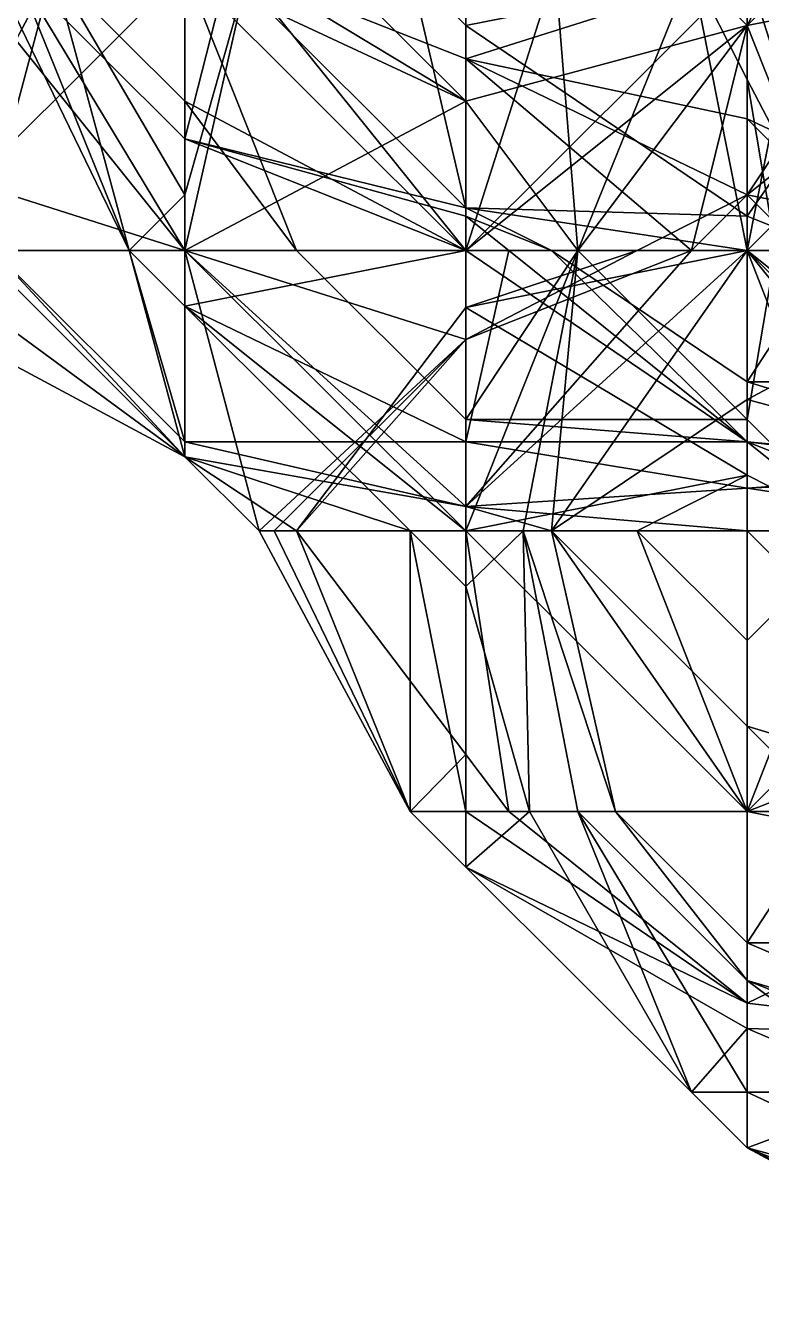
# Model space of a CAD drawing. Header units: metres. Extents: x 15 to 162, y 15 to 204.
# Drawn here: x 39.24 to 55.21, y 19.86 to 47.46 of the extents above; entities that cross this region are included whole.
import ezdxf

# ---------------------------------------------------------------- set-up
doc = ezdxf.new("R2010")
doc.units = ezdxf.units.M

msp = doc.modelspace()

# ---------------------------------------------------------------- linework, layer by layer
at = {"layer": 'fALFF_NINET_XXX_pre-post.nii', "color": 116, "linetype": 'CONTINUOUS'}
for points in [[(42.7, 42.583332, 60.593056), (42.7, 48.666668, 63.764206), (36.6, 42.583332, 63.764206)], [(42.7, 48.666668, 63.764206), (36.6, 48.666668, 61.3796), (36.6, 42.583332, 63.764206)], [(39.842632, 48.666668, 70.83871), (38.21283, 42.583332, 70.83871), (36.6, 42.583332, 66.10676)], [(36.6, 48.666668, 68.49136), (39.842632, 48.666668, 70.83871), (36.6, 42.583332, 66.10676)], [(37.810318, 48.666668, 82.645164), (36.6, 44.51546, 88.548386), (42.7, 42.583332, 84.20596)], [(37.810318, 48.666668, 82.645164), (42.7, 42.583332, 84.20596), (42.7, 48.666668, 83.81423)], [(41.48968, 42.583332, 76.741936), (38.21283, 42.583332, 70.83871), (39.842632, 48.666668, 70.83871)], [(38.537422, 42.583332, 94.451614), (38.537422, 48.666668, 100.354836), (41.48968, 42.583332, 100.354836)], [(41.48968, 42.583332, 100.354836), (38.537422, 48.666668, 100.354836), (39.02559, 48.666668, 106.258064)], [(42.7, 42.583332, 101.52611), (39.02559, 48.666668, 106.258064), (42.7, 45.002296, 106.258064)], [(42.7, 42.583332, 101.52611), (41.48968, 42.583332, 100.354836), (39.02559, 48.666668, 106.258064)], [(42.7, 45.002296, 106.258064), (39.02559, 48.666668, 106.258064), (42.7, 48.666668, 110.9622)], [(42.7, 48.666668, 20.847708), (39.842632, 48.666668, 23.612904), (42.7, 45.817104, 23.612904)], [(42.7, 45.817104, 23.612904), (39.842632, 48.666668, 23.612904), (42.7, 48.666668, 26.378098)], [(42.7, 43.790344, 76.741936), (39.842632, 48.666668, 70.83871), (42.7, 48.666668, 73.603905)], [(42.7, 43.790344, 76.741936), (41.48968, 42.583332, 76.741936), (39.842632, 48.666668, 70.83871)], [(45.12559, 42.583332, 23.612904), (42.7, 48.666668, 20.847708), (42.7, 45.817104, 23.612904)], [(45.12559, 42.583332, 23.612904), (48.8, 42.583332, 20.057024), (42.7, 48.666668, 20.847708)], [(48.8, 42.583332, 20.057024), (48.8, 48.666668, 18.309223), (42.7, 48.666668, 20.847708)], [(42.7, 45.817104, 23.612904), (42.7, 48.666668, 26.378098), (48.8, 42.583332, 27.168783)], [(42.7, 48.666668, 26.378098), (48.8, 48.666668, 28.179298), (48.8, 42.583332, 27.168783)], [(43.91032, 48.666668, 64.935486), (42.7, 48.666668, 63.764206), (48.8, 42.583332, 60.90718)], [(42.7, 48.666668, 63.764206), (42.7, 42.583332, 60.593056), (48.8, 42.583332, 60.90718)], [(42.7, 43.790344, 76.741936), (42.7, 48.666668, 73.603905), (44.08139, 48.666668, 76.741936)], [(48.8, 45.817104, 82.645164), (42.7, 42.583332, 77.91321), (44.08139, 48.666668, 76.741936)], [(42.7, 43.790344, 76.741936), (44.08139, 48.666668, 76.741936), (42.7, 42.583332, 77.91321)], [(48.8, 45.817104, 82.645164), (45.94263, 48.666668, 82.645164), (42.7, 48.666668, 83.81423)], [(48.8, 45.817104, 82.645164), (42.7, 48.666668, 83.81423), (48.8, 42.583332, 83.81423)], [(48.8, 42.583332, 83.81423), (42.7, 48.666668, 83.81423), (42.7, 42.583332, 84.20596)], [(43.629295, 48.666668, 112.16129), (42.7, 45.002296, 106.258064), (42.7, 48.666668, 110.9622)], [(43.629295, 48.666668, 112.16129), (48.8, 43.51009, 112.16129), (42.7, 45.002296, 106.258064)], [(43.629295, 48.666668, 112.16129), (47.58968, 48.666668, 118.064514), (48.8, 43.51009, 112.16129)], [(43.91032, 48.666668, 64.935486), (48.8, 42.583332, 60.90718), (48.8, 46.73454, 64.935486)], [(48.8, 46.73454, 64.935486), (48.8, 48.666668, 66.81041), (43.91032, 48.666668, 64.935486)], [(48.8, 45.817104, 82.645164), (44.08139, 48.666668, 76.741936), (45.94263, 48.666668, 82.645164)], [(48.8, 43.51009, 112.16129), (47.58968, 48.666668, 118.064514), (48.8, 47.459656, 118.064514)], [(48.8, 47.459656, 118.064514), (47.58968, 48.666668, 118.064514), (48.8, 48.666668, 119.23579)], [(54.9, 42.583332, 19.5846), (54.9, 48.666668, 18.878748), (48.8, 42.583332, 20.057024)], [(54.9, 48.666668, 18.878748), (48.8, 48.666668, 18.309223), (48.8, 42.583332, 20.057024)], [(50.73742, 48.666668, 29.516129), (51.22559, 42.583332, 29.516129), (48.8, 42.583332, 27.168783)], [(48.8, 48.666668, 28.179298), (50.73742, 48.666668, 29.516129), (48.8, 42.583332, 27.168783)], [(48.8, 46.73454, 64.935486), (54.9, 45.432896, 64.935486), (54.9, 48.666668, 69.667435)], [(48.8, 48.666668, 66.81041), (48.8, 46.73454, 64.935486), (54.9, 48.666668, 69.667435)], [(48.8, 47.459656, 118.064514), (54.9, 48.666668, 123.24828), (54.9, 43.324738, 118.064514)], [(48.8, 48.666668, 119.23579), (54.9, 48.666668, 123.24828), (48.8, 47.459656, 118.064514)], [(51.22559, 42.583332, 29.516129), (50.73742, 48.666668, 29.516129), (53.689682, 48.666668, 35.419353)], [(54.9, 42.583332, 34.22026), (51.22559, 42.583332, 29.516129), (53.689682, 48.666668, 35.419353)], [(54.9, 42.583332, 34.22026), (53.689682, 48.666668, 35.419353), (54.9, 46.290363, 35.419353)], [(54.9, 46.290363, 35.419353), (53.689682, 48.666668, 41.322582), (54.9, 47.459656, 41.322582)], [(53.689682, 48.666668, 35.419353), (53.689682, 48.666668, 41.322582), (54.9, 46.290363, 35.419353)], [(54.9, 47.459656, 41.322582), (53.689682, 48.666668, 41.322582), (54.9, 48.666668, 43.62853)], [(56.83742, 42.583332, 17.709677), (56.83742, 48.666668, 17.709677), (54.9, 48.666668, 18.878748)], [(54.9, 42.583332, 19.5846), (56.83742, 42.583332, 17.709677), (54.9, 48.666668, 18.878748)], [(54.9, 47.459656, 41.322582), (54.9, 48.666668, 43.62853), (55.51953, 48.666668, 47.225807)], [(54.9, 47.459656, 41.322582), (55.51953, 48.666668, 47.225807), (56.83742, 42.583332, 41.322582)], [(56.110317, 42.583332, 53.129032), (61, 48.666668, 54.92767), (54.9, 43.790344, 59.032257)], [(58.14263, 48.666668, 59.032257), (54.9, 43.790344, 59.032257), (61, 48.666668, 54.92767)], [(54.9, 43.790344, 59.032257), (58.14263, 48.666668, 59.032257), (61, 42.583332, 63.060562)], [(54.9, 45.432896, 64.935486), (57.757366, 42.583332, 64.935486), (54.9, 48.666668, 69.667435)], [(57.757366, 42.583332, 64.935486), (56.110317, 48.666668, 70.83871), (54.9, 48.666668, 69.667435)], [(54.9, 47.459656, 88.548386), (56.110317, 48.666668, 88.548386), (61, 48.666668, 86.20104)], [(54.9, 47.459656, 88.548386), (61, 48.666668, 86.20104), (54.9, 42.583332, 86.20104)], [(54.9, 42.583332, 86.20104), (61, 48.666668, 86.20104), (61, 42.583332, 83.81644)], [(56.110317, 48.666668, 88.548386), (54.9, 47.459656, 88.548386), (54.9, 42.583332, 90.89573)], [(56.110317, 48.666668, 88.548386), (54.9, 42.583332, 90.89573), (61, 48.666668, 90.89573)], [(61, 48.666668, 90.89573), (54.9, 42.583332, 90.89573), (61, 42.583332, 90.89573)], [(54.9, 43.324738, 118.064514), (54.9, 48.666668, 123.24828), (58.617188, 48.666668, 123.96774)], [(56.758595, 42.583332, 118.064514), (54.9, 43.324738, 118.064514), (58.617188, 48.666668, 123.96774)], [(48.8, 42.583332, 83.81423), (53.691963, 42.583332, 88.548386), (54.9, 47.459656, 88.548386)], [(48.8, 42.583332, 83.81423), (54.9, 47.459656, 88.548386), (48.8, 45.817104, 82.645164)], [(51.22559, 42.583332, 82.645164), (48.8, 45.817104, 82.645164), (54.9, 47.459656, 88.548386)], [(54.9, 43.324738, 118.064514), (48.8, 43.51009, 112.16129), (48.8, 47.459656, 118.064514)], [(54.9, 42.583332, 86.20104), (51.22559, 42.583332, 82.645164), (54.9, 47.459656, 88.548386)], [(53.691963, 42.583332, 88.548386), (54.9, 42.583332, 90.89573), (54.9, 47.459656, 88.548386)], [(54.9, 47.459656, 41.322582), (56.83742, 42.583332, 41.322582), (54.9, 46.290363, 35.419353)], [(53.689682, 42.583332, 59.032257), (48.8, 46.73454, 64.935486), (48.8, 42.583332, 60.90718)], [(53.689682, 42.583332, 59.032257), (54.9, 43.790344, 59.032257), (48.8, 46.73454, 64.935486)], [(54.9, 43.790344, 59.032257), (54.9, 45.432896, 64.935486), (48.8, 46.73454, 64.935486)], [(55.51953, 42.583332, 35.419353), (54.9, 42.583332, 34.22026), (54.9, 46.290363, 35.419353)], [(56.83742, 42.583332, 41.322582), (55.51953, 42.583332, 35.419353), (54.9, 46.290363, 35.419353)], [(42.7, 45.817104, 23.612904), (48.8, 42.583332, 27.168783), (45.12559, 42.583332, 23.612904)], [(48.8, 45.817104, 82.645164), (48.8, 42.583332, 81.308334), (42.7, 42.583332, 77.91321)], [(51.22559, 42.583332, 82.645164), (48.8, 42.583332, 81.308334), (48.8, 45.817104, 82.645164)], [(54.9, 45.432896, 64.935486), (54.9, 43.790344, 59.032257), (61, 42.583332, 63.060562)], [(54.9, 45.432896, 64.935486), (61, 42.583332, 63.060562), (57.757366, 42.583332, 64.935486)], [(48.8, 42.583332, 105.35874), (42.7, 42.583332, 101.52611), (42.7, 45.002296, 106.258064)], [(48.8, 43.324738, 106.258064), (48.8, 42.583332, 105.35874), (42.7, 45.002296, 106.258064)], [(48.8, 43.51009, 112.16129), (48.8, 43.324738, 106.258064), (42.7, 45.002296, 106.258064)], [(36.6, 44.51546, 88.548386), (38.21283, 42.583332, 88.548386), (42.7, 42.583332, 84.20596)], [(41.48968, 42.583332, 76.741936), (42.7, 43.790344, 76.741936), (42.7, 42.583332, 77.91321)], [(54.9, 42.583332, 51.957756), (54.9, 43.790344, 53.129032), (52.51719, 42.583332, 53.129032)], [(52.51719, 42.583332, 53.129032), (54.9, 43.790344, 59.032257), (53.689682, 42.583332, 59.032257)], [(54.9, 43.790344, 53.129032), (54.9, 43.790344, 59.032257), (52.51719, 42.583332, 53.129032)], [(54.9, 42.583332, 51.957756), (56.110317, 42.583332, 53.129032), (54.9, 43.790344, 53.129032)], [(56.110317, 42.583332, 53.129032), (54.9, 43.790344, 59.032257), (54.9, 43.790344, 53.129032)], [(48.8, 43.51009, 112.16129), (50.658592, 42.583332, 112.16129), (48.8, 43.324738, 106.258064)], [(54.9, 42.583332, 116.26588), (50.658592, 42.583332, 112.16129), (48.8, 43.51009, 112.16129)], [(54.9, 42.583332, 116.26588), (48.8, 43.51009, 112.16129), (54.9, 43.324738, 118.064514)], [(49.729298, 42.583332, 106.258064), (48.8, 42.583332, 105.35874), (48.8, 43.324738, 106.258064)], [(50.658592, 42.583332, 112.16129), (49.729298, 42.583332, 106.258064), (48.8, 43.324738, 106.258064)], [(56.758595, 42.583332, 118.064514), (54.9, 42.583332, 116.26588), (54.9, 43.324738, 118.064514)], [(36.6, 42.583332, 63.764206), (42.7, 38.10842, 64.935486), (42.7, 42.583332, 60.593056)], [(36.6, 41.37632, 64.935486), (42.7, 38.10842, 64.935486), (36.6, 42.583332, 63.764206)], [(38.21283, 42.583332, 70.83871), (42.7, 38.10842, 70.83871), (36.6, 41.37632, 64.935486)], [(38.21283, 42.583332, 70.83871), (41.48968, 42.583332, 76.741936), (42.7, 38.10842, 70.83871)], [(42.7, 42.583332, 84.20596), (38.21283, 42.583332, 88.548386), (42.7, 38.10842, 88.548386)], [(38.21283, 42.583332, 88.548386), (38.537422, 42.583332, 94.451614), (42.7, 38.10842, 88.548386)], [(42.7, 38.10842, 88.548386), (38.537422, 42.583332, 94.451614), (42.7, 38.43213, 94.451614)], [(38.537422, 42.583332, 94.451614), (41.48968, 42.583332, 100.354836), (42.7, 38.43213, 94.451614)], [(42.7, 38.10842, 70.83871), (41.48968, 42.583332, 76.741936), (42.7, 41.37632, 76.741936)], [(42.7, 41.37632, 76.741936), (41.48968, 42.583332, 76.741936), (42.7, 42.583332, 77.91321)], [(42.7, 38.43213, 94.451614), (41.48968, 42.583332, 100.354836), (42.7, 41.37632, 100.354836)], [(42.7, 41.37632, 100.354836), (41.48968, 42.583332, 100.354836), (42.7, 42.583332, 101.52611)], [(48.8, 40.651203, 59.032257), (48.8, 42.583332, 60.90718), (42.7, 42.583332, 60.593056)], [(48.8, 40.651203, 59.032257), (42.7, 42.583332, 60.593056), (44.312828, 36.5, 64.935486)], [(42.7, 38.10842, 64.935486), (44.312828, 36.5, 64.935486), (42.7, 42.583332, 60.593056)], [(42.7, 41.37632, 76.741936), (42.7, 42.583332, 77.91321), (48.8, 36.5, 79.04788)], [(42.7, 42.583332, 77.91321), (48.8, 42.583332, 81.308334), (48.8, 36.5, 79.04788)], [(42.7, 42.583332, 84.20596), (48.8, 37.029575, 88.548386), (48.8, 42.583332, 83.81423)], [(42.7, 38.10842, 88.548386), (48.8, 37.029575, 88.548386), (42.7, 42.583332, 84.20596)], [(42.7, 41.37632, 100.354836), (48.8, 42.583332, 105.35874), (48.8, 38.43213, 100.354836)], [(42.7, 42.583332, 101.52611), (48.8, 42.583332, 105.35874), (42.7, 41.37632, 100.354836)], [(48.8, 42.583332, 20.057024), (45.12559, 42.583332, 23.612904), (48.8, 38.918964, 23.612904)], [(48.8, 38.918964, 23.612904), (45.12559, 42.583332, 23.612904), (48.8, 42.583332, 27.168783)], [(48.8, 42.583332, 20.057024), (54.9, 38.43213, 23.612904), (54.9, 42.583332, 19.5846)], [(48.8, 38.918964, 23.612904), (54.9, 38.43213, 23.612904), (48.8, 42.583332, 20.057024)], [(51.22559, 42.583332, 29.516129), (48.8, 38.918964, 23.612904), (48.8, 42.583332, 27.168783)], [(51.22559, 42.583332, 29.516129), (54.9, 38.918964, 29.516129), (48.8, 38.918964, 23.612904)], [(54.9, 42.583332, 51.957756), (52.51719, 42.583332, 53.129032), (48.8, 41.347656, 53.129032)], [(54.9, 37.707012, 47.225807), (54.9, 42.583332, 51.957756), (48.8, 41.347656, 53.129032)], [(48.8, 40.651203, 59.032257), (48.8, 41.347656, 53.129032), (52.51719, 42.583332, 53.129032)], [(53.689682, 42.583332, 59.032257), (48.8, 40.651203, 59.032257), (52.51719, 42.583332, 53.129032)], [(48.8, 40.651203, 59.032257), (53.689682, 42.583332, 59.032257), (48.8, 42.583332, 60.90718)], [(51.22559, 42.583332, 82.645164), (50.039062, 36.5, 82.645164), (48.8, 36.5, 79.04788)], [(48.8, 42.583332, 81.308334), (51.22559, 42.583332, 82.645164), (48.8, 36.5, 79.04788)], [(48.8, 37.029575, 88.548386), (53.691963, 42.583332, 88.548386), (48.8, 42.583332, 83.81423)], [(48.8, 37.029575, 88.548386), (48.8, 37.029575, 94.451614), (54.9, 42.583332, 90.89573)], [(48.8, 37.029575, 88.548386), (54.9, 42.583332, 90.89573), (53.691963, 42.583332, 88.548386)], [(48.8, 37.029575, 94.451614), (50.658592, 36.5, 94.451614), (54.9, 42.583332, 90.89573)], [(49.729298, 42.583332, 106.258064), (48.8, 38.43213, 100.354836), (48.8, 42.583332, 105.35874)], [(49.729298, 42.583332, 106.258064), (54.9, 38.43213, 106.258064), (48.8, 38.43213, 100.354836)], [(49.729298, 42.583332, 106.258064), (50.658592, 42.583332, 112.16129), (54.9, 38.43213, 106.258064)], [(50.658592, 36.5, 88.548386), (50.039062, 36.5, 82.645164), (51.22559, 42.583332, 82.645164)], [(54.9, 39.34956, 88.548386), (50.658592, 36.5, 88.548386), (54.9, 42.583332, 86.20104)], [(50.658592, 36.5, 88.548386), (51.22559, 42.583332, 82.645164), (54.9, 42.583332, 86.20104)], [(54.9, 39.34956, 88.548386), (54.9, 42.583332, 90.89573), (50.658592, 36.5, 88.548386)], [(50.658592, 36.5, 94.451614), (50.658592, 36.5, 88.548386), (54.9, 42.583332, 90.89573)], [(54.9, 38.43213, 106.258064), (50.658592, 42.583332, 112.16129), (54.9, 39.733772, 112.16129)], [(54.9, 39.733772, 112.16129), (50.658592, 42.583332, 112.16129), (54.9, 42.583332, 116.26588)], [(54.9, 38.918964, 29.516129), (51.22559, 42.583332, 29.516129), (54.9, 42.583332, 34.22026)], [(59.78968, 36.5, 23.612904), (54.9, 42.583332, 19.5846), (54.9, 38.43213, 23.612904)], [(61, 36.5, 21.306955), (54.9, 42.583332, 19.5846), (59.78968, 36.5, 23.612904)], [(61, 36.5, 21.306955), (56.83742, 42.583332, 17.709677), (54.9, 42.583332, 19.5846)], [(54.9, 38.918964, 29.516129), (54.9, 42.583332, 34.22026), (55.51953, 42.583332, 35.419353)], [(57.32559, 36.5, 29.516129), (54.9, 38.918964, 29.516129), (55.51953, 42.583332, 35.419353)], [(57.282814, 36.5, 47.225807), (54.9, 42.583332, 51.957756), (54.9, 37.707012, 47.225807)], [(57.282814, 36.5, 47.225807), (56.110317, 42.583332, 53.129032), (54.9, 42.583332, 51.957756)], [(54.9, 42.583332, 86.20104), (61, 42.583332, 83.81644), (61, 37.707012, 88.548386)], [(54.9, 39.34956, 88.548386), (54.9, 42.583332, 86.20104), (61, 37.707012, 88.548386)], [(54.9, 39.34956, 88.548386), (61, 37.707012, 88.548386), (61, 42.583332, 90.89573)], [(54.9, 42.583332, 90.89573), (54.9, 39.34956, 88.548386), (61, 42.583332, 90.89573)], [(56.758595, 42.583332, 118.064514), (54.9, 39.733772, 112.16129), (54.9, 42.583332, 116.26588)], [(56.758595, 42.583332, 118.064514), (61, 39.733772, 118.064514), (54.9, 39.733772, 112.16129)], [(42.7, 38.10842, 70.83871), (42.7, 38.10842, 64.935486), (36.6, 41.37632, 64.935486)], [(42.7, 41.37632, 76.741936), (47.58968, 36.5, 76.741936), (42.7, 38.10842, 70.83871)], [(42.7, 41.37632, 76.741936), (48.8, 36.5, 79.04788), (47.58968, 36.5, 76.741936)], [(42.7, 38.43213, 94.451614), (42.7, 41.37632, 100.354836), (48.8, 38.43213, 100.354836)], [(48.8, 36.5, 48.4249), (48.8, 41.347656, 53.129032), (45.12559, 36.5, 53.129032)], [(48.8, 41.347656, 53.129032), (48.8, 40.651203, 59.032257), (45.12559, 36.5, 53.129032)], [(54.9, 37.707012, 47.225807), (48.8, 41.347656, 53.129032), (48.8, 36.5, 48.4249)], [(48.8, 40.651203, 59.032257), (44.312828, 36.5, 64.935486), (44.637424, 36.5, 59.032257)], [(45.12559, 36.5, 53.129032), (48.8, 40.651203, 59.032257), (44.637424, 36.5, 59.032257)], [(54.9, 38.43213, 106.258064), (54.9, 39.733772, 112.16129), (61, 37.877617, 112.16129)], [(61, 39.733772, 118.064514), (61, 37.877617, 112.16129), (54.9, 39.733772, 112.16129)], [(54.9, 38.918964, 29.516129), (54.9, 38.43213, 23.612904), (48.8, 38.918964, 23.612904)], [(54.9, 38.918964, 29.516129), (57.32559, 36.5, 29.516129), (54.9, 38.43213, 23.612904)], [(42.7, 38.10842, 88.548386), (42.7, 38.43213, 94.451614), (48.8, 37.029575, 94.451614)], [(48.8, 37.029575, 94.451614), (42.7, 38.43213, 94.451614), (48.8, 38.43213, 100.354836)], [(54.9, 37.426758, 100.354836), (48.8, 37.029575, 94.451614), (48.8, 38.43213, 100.354836)], [(54.9, 38.43213, 106.258064), (54.9, 37.426758, 100.354836), (48.8, 38.43213, 100.354836)], [(57.32559, 36.5, 29.516129), (59.78968, 36.5, 23.612904), (54.9, 38.43213, 23.612904)], [(54.9, 37.426758, 100.354836), (54.9, 38.43213, 106.258064), (61, 37.70474, 106.258064)], [(61, 37.70474, 106.258064), (54.9, 38.43213, 106.258064), (61, 37.877617, 112.16129)], [(45.12559, 36.5, 70.83871), (44.312828, 36.5, 64.935486), (42.7, 38.10842, 64.935486)], [(42.7, 38.10842, 70.83871), (45.12559, 36.5, 70.83871), (42.7, 38.10842, 64.935486)], [(47.58968, 36.5, 76.741936), (45.12559, 36.5, 70.83871), (42.7, 38.10842, 70.83871)], [(48.8, 37.029575, 88.548386), (42.7, 38.10842, 88.548386), (48.8, 37.029575, 94.451614)], [(61, 37.877617, 100.354836), (61, 36.5, 97.21681), (54.9, 37.426758, 100.354836)], [(61, 37.877617, 100.354836), (54.9, 37.426758, 100.354836), (61, 37.70474, 106.258064)], [(54.9, 37.707012, 47.225807), (48.8, 36.5, 48.4249), (52.51719, 36.5, 47.225807)], [(54.9, 36.5, 46.05453), (54.9, 37.707012, 47.225807), (52.51719, 36.5, 47.225807)], [(57.282814, 36.5, 47.225807), (54.9, 37.707012, 47.225807), (54.9, 36.5, 46.05453)], [(54.9, 36.5, 98.5562), (48.8, 37.029575, 94.451614), (54.9, 37.426758, 100.354836)], [(61, 36.5, 97.21681), (54.9, 36.5, 98.5562), (54.9, 37.426758, 100.354836)], [(54.9, 36.5, 98.5562), (50.658592, 36.5, 94.451614), (48.8, 37.029575, 94.451614)], [(47.58968, 30.416666, 64.935486), (44.637424, 36.5, 59.032257), (44.312828, 36.5, 64.935486)], [(47.58968, 30.416666, 64.935486), (44.312828, 36.5, 64.935486), (47.58968, 30.416666, 70.83871)], [(47.58968, 30.416666, 70.83871), (44.312828, 36.5, 64.935486), (45.12559, 36.5, 70.83871)], [(45.12559, 36.5, 53.129032), (44.637424, 36.5, 59.032257), (47.58968, 30.416666, 59.032257)], [(47.58968, 30.416666, 59.032257), (44.637424, 36.5, 59.032257), (47.58968, 30.416666, 64.935486)], [(48.8, 36.5, 48.4249), (45.12559, 36.5, 53.129032), (48.8, 31.652344, 53.129032)], [(48.8, 31.652344, 53.129032), (45.12559, 36.5, 53.129032), (47.58968, 30.416666, 59.032257)], [(47.58968, 30.416666, 70.83871), (45.12559, 36.5, 70.83871), (47.58968, 36.5, 76.741936)], [(48.8, 30.416666, 72.00999), (47.58968, 36.5, 76.741936), (48.8, 35.292988, 76.741936)], [(48.8, 30.416666, 72.00999), (47.58968, 30.416666, 70.83871), (47.58968, 36.5, 76.741936)], [(48.8, 35.292988, 76.741936), (47.58968, 36.5, 76.741936), (48.8, 36.5, 79.04788)], [(49.729298, 30.416666, 53.129032), (48.8, 36.5, 48.4249), (48.8, 31.652344, 53.129032)], [(54.9, 30.416666, 48.125126), (48.8, 36.5, 48.4249), (49.729298, 30.416666, 53.129032)], [(54.9, 30.416666, 48.125126), (52.51719, 36.5, 47.225807), (48.8, 36.5, 48.4249)], [(48.8, 35.292988, 76.741936), (48.8, 36.5, 79.04788), (50.039062, 36.5, 82.645164)], [(48.8, 35.292988, 76.741936), (50.039062, 36.5, 82.645164), (50.181393, 30.416666, 76.741936)], [(50.181393, 30.416666, 76.741936), (50.039062, 36.5, 82.645164), (51.22559, 30.416666, 82.645164)], [(51.22559, 30.416666, 82.645164), (50.039062, 36.5, 82.645164), (52.042633, 30.416666, 88.548386)], [(52.042633, 30.416666, 88.548386), (50.039062, 36.5, 82.645164), (50.658592, 36.5, 88.548386)], [(54.9, 30.416666, 92.65298), (50.658592, 36.5, 94.451614), (54.9, 32.270184, 94.451614)], [(54.9, 30.416666, 92.65298), (52.042633, 30.416666, 88.548386), (50.658592, 36.5, 94.451614)], [(52.042633, 30.416666, 88.548386), (50.658592, 36.5, 88.548386), (50.658592, 36.5, 94.451614)], [(54.9, 32.270184, 94.451614), (50.658592, 36.5, 94.451614), (54.9, 36.5, 98.5562)], [(54.9, 36.5, 46.05453), (52.51719, 36.5, 47.225807), (54.9, 34.1237, 47.225807)], [(54.9, 30.416666, 48.125126), (54.9, 34.1237, 47.225807), (52.51719, 36.5, 47.225807)], [(54.9, 34.1237, 47.225807), (57.282814, 36.5, 47.225807), (54.9, 36.5, 46.05453)], [(57.282814, 36.5, 47.225807), (54.9, 34.1237, 47.225807), (54.9, 30.416666, 48.125126)], [(57.282814, 36.5, 47.225807), (54.9, 30.416666, 48.125126), (61, 36.5, 47.94526)], [(61, 32.79297, 47.225807), (61, 36.5, 47.94526), (54.9, 30.416666, 48.125126)], [(54.9, 32.270184, 94.451614), (54.9, 36.5, 98.5562), (61, 30.416666, 97.21681)], [(54.9, 36.5, 98.5562), (61, 36.5, 97.21681), (61, 30.416666, 97.21681)], [(50.181393, 30.416666, 76.741936), (48.8, 30.416666, 72.00999), (48.8, 35.292988, 76.741936)], [(58.617188, 30.416666, 47.225807), (61, 32.79297, 47.225807), (54.9, 30.416666, 48.125126)], [(56.758595, 30.416666, 94.451614), (54.9, 30.416666, 92.65298), (54.9, 32.270184, 94.451614)], [(54.9, 32.270184, 94.451614), (61, 30.416666, 97.21681), (56.758595, 30.416666, 94.451614)], [(48.8, 31.652344, 53.129032), (47.58968, 30.416666, 59.032257), (48.8, 30.416666, 56.72631)], [(49.729298, 30.416666, 53.129032), (48.8, 31.652344, 53.129032), (48.8, 30.416666, 56.72631)], [(48.8, 30.416666, 56.72631), (47.58968, 30.416666, 59.032257), (48.8, 29.209656, 59.032257)], [(48.8, 29.209656, 59.032257), (47.58968, 30.416666, 64.935486), (48.8, 29.209656, 64.935486)], [(47.58968, 30.416666, 59.032257), (47.58968, 30.416666, 64.935486), (48.8, 29.209656, 59.032257)], [(48.8, 29.209656, 64.935486), (47.58968, 30.416666, 70.83871), (48.8, 29.209656, 70.83871)], [(47.58968, 30.416666, 64.935486), (47.58968, 30.416666, 70.83871), (48.8, 29.209656, 64.935486)], [(48.8, 29.209656, 70.83871), (47.58968, 30.416666, 70.83871), (48.8, 30.416666, 72.00999)], [(48.8, 30.416666, 56.72631), (54.9, 26.265463, 53.129032), (49.729298, 30.416666, 53.129032)], [(48.8, 30.416666, 56.72631), (48.8, 29.209656, 59.032257), (54.9, 26.265463, 53.129032)], [(48.8, 29.209656, 70.83871), (48.8, 30.416666, 72.00999), (50.181393, 30.416666, 76.741936)], [(48.8, 29.209656, 70.83871), (50.181393, 30.416666, 76.741936), (53.689682, 24.333334, 70.83871)], [(54.9, 30.416666, 48.125126), (49.729298, 30.416666, 53.129032), (54.9, 26.265463, 53.129032)], [(53.689682, 24.333334, 70.83871), (50.181393, 30.416666, 76.741936), (53.689682, 24.333334, 76.741936)], [(53.689682, 24.333334, 76.741936), (50.181393, 30.416666, 76.741936), (51.22559, 30.416666, 82.645164)], [(54.9, 24.333334, 77.91321), (51.22559, 30.416666, 82.645164), (54.9, 26.752296, 82.645164)], [(54.9, 24.333334, 77.91321), (53.689682, 24.333334, 76.741936), (51.22559, 30.416666, 82.645164)], [(51.22559, 30.416666, 82.645164), (52.042633, 30.416666, 88.548386), (54.9, 26.752296, 82.645164)], [(54.9, 26.752296, 82.645164), (52.042633, 30.416666, 88.548386), (54.9, 27.567106, 88.548386)], [(54.9, 27.567106, 88.548386), (52.042633, 30.416666, 88.548386), (54.9, 30.416666, 92.65298)], [(54.9, 30.416666, 48.125126), (61, 29.209656, 47.225807), (58.617188, 30.416666, 47.225807)], [(54.9, 30.416666, 48.125126), (54.9, 26.265463, 53.129032), (61, 29.209656, 47.225807)], [(56.758595, 30.416666, 94.451614), (54.9, 27.567106, 88.548386), (54.9, 30.416666, 92.65298)], [(56.758595, 30.416666, 94.451614), (61, 27.567106, 94.451614), (54.9, 27.567106, 88.548386)], [(48.8, 29.209656, 59.032257), (54.9, 25.71095, 59.032257), (54.9, 26.265463, 53.129032)], [(53.689682, 24.333334, 64.935486), (54.9, 25.71095, 59.032257), (48.8, 29.209656, 64.935486)], [(48.8, 29.209656, 64.935486), (54.9, 25.71095, 59.032257), (48.8, 29.209656, 59.032257)], [(53.689682, 24.333334, 70.83871), (53.689682, 24.333334, 64.935486), (48.8, 29.209656, 64.935486)], [(48.8, 29.209656, 70.83871), (53.689682, 24.333334, 70.83871), (48.8, 29.209656, 64.935486)], [(54.9, 26.265463, 53.129032), (61, 25.53807, 53.129032), (61, 29.209656, 47.225807)], [(61, 24.951172, 88.548386), (54.9, 26.752296, 82.645164), (54.9, 27.567106, 88.548386)], [(61, 27.567106, 94.451614), (61, 24.951172, 88.548386), (54.9, 27.567106, 88.548386)], [(58.14263, 24.333334, 82.645164), (54.9, 24.333334, 77.91321), (54.9, 26.752296, 82.645164)], [(61, 24.333334, 86.74975), (58.14263, 24.333334, 82.645164), (54.9, 26.752296, 82.645164)], [(61, 24.333334, 86.74975), (54.9, 26.752296, 82.645164), (61, 24.951172, 88.548386)], [(54.9, 25.71095, 59.032257), (61, 25.53807, 53.129032), (54.9, 26.265463, 53.129032)], [(53.689682, 24.333334, 64.935486), (54.9, 24.333334, 63.764206), (54.9, 25.71095, 59.032257)], [(58.14263, 24.333334, 59.032257), (61, 25.53807, 53.129032), (54.9, 25.71095, 59.032257)], [(58.14263, 24.333334, 59.032257), (54.9, 25.71095, 59.032257), (54.9, 24.333334, 63.764206)], [(54.9, 24.333334, 63.764206), (53.689682, 24.333334, 64.935486), (54.9, 23.126324, 64.935486)], [(54.9, 23.126324, 64.935486), (53.689682, 24.333334, 70.83871), (54.9, 23.126324, 70.83871)], [(53.689682, 24.333334, 64.935486), (53.689682, 24.333334, 70.83871), (54.9, 23.126324, 64.935486)], [(54.9, 23.126324, 70.83871), (53.689682, 24.333334, 76.741936), (54.9, 23.126324, 76.741936)], [(53.689682, 24.333334, 70.83871), (53.689682, 24.333334, 76.741936), (54.9, 23.126324, 70.83871)], [(54.9, 23.126324, 76.741936), (53.689682, 24.333334, 76.741936), (54.9, 24.333334, 77.91321)], [(54.9, 24.333334, 63.764206), (61, 21.483772, 59.032257), (58.14263, 24.333334, 59.032257)], [(54.9, 24.333334, 63.764206), (54.9, 23.126324, 64.935486), (61, 21.483772, 59.032257)], [(58.14263, 24.333334, 82.645164), (54.9, 23.126324, 76.741936), (54.9, 24.333334, 77.91321)], [(58.14263, 24.333334, 82.645164), (61, 21.483772, 82.645164), (54.9, 23.126324, 76.741936)], [(54.9, 23.126324, 64.935486), (61, 19.85842, 64.935486), (61, 21.483772, 59.032257)], [(61, 19.85842, 64.935486), (54.9, 23.126324, 64.935486), (61, 20.182127, 70.83871)], [(54.9, 23.126324, 64.935486), (54.9, 23.126324, 70.83871), (61, 20.182127, 70.83871)], [(61, 20.182127, 70.83871), (54.9, 23.126324, 70.83871), (61, 20.668964, 76.741936)], [(54.9, 23.126324, 70.83871), (54.9, 23.126324, 76.741936), (61, 20.668964, 76.741936)], [(61, 21.483772, 82.645164), (61, 20.668964, 76.741936), (54.9, 23.126324, 76.741936)]]:
    msp.add_3dface(points, dxfattribs=at)

doc.saveas('drawing.dxf')
